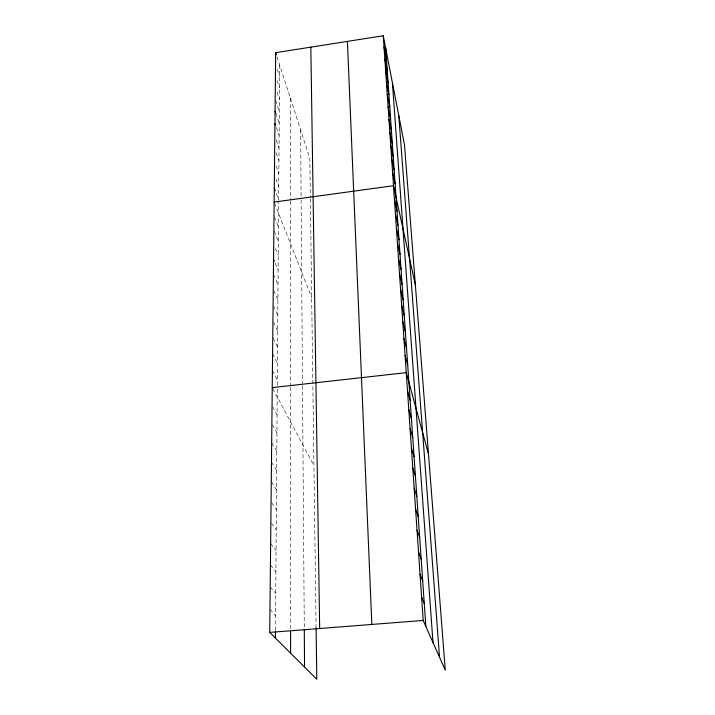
<?xml version="1.0" encoding="UTF-8"?>
<svg xmlns="http://www.w3.org/2000/svg" width="715" height="715" viewBox="0 0 715 715"><rect width="100%" height="100%" fill="white"/><g stroke="black" fill="none" stroke-linecap="round" stroke-linejoin="round"><path stroke-width="0.54" stroke-dasharray="3.58 2.68" d="M275.481 630.532L277.277 386.279M277.277 385.215L278.635 200.745M279.637 64.913L278.644 199.7L275.078 190.449M269.966 609.377L275.588 615.436M270.199 586.881L275.758 593.307M270.422 564.895L275.91 571.678M270.645 543.409L276.07 550.523M271.459 523.237L276.222 529.842M271.655 502.725L276.365 509.607M271.28 481.785L276.517 489.811M271.477 462.131L276.651 470.425M271.673 442.898L276.794 451.46M272.379 424.96L276.928 432.888M272.558 406.549L277.062 414.691M272.737 388.531L313.93 465.617M272.415 370.442L277.322 379.924M272.594 353.621L277.438 363.3M273.237 338.124L277.563 346.998M273.398 321.965L277.679 331M273.514 306.029L277.795 315.315M273.675 290.487L277.912 299.916M273.407 274.274L278.019 284.802M275.221 263.174L278.126 269.966M275.355 248.525L278.233 255.407M274.265 231.151L278.341 241.107M274.408 216.994L278.439 227.057M274.542 203.087L311.686 297.628M275.99 179.116L278.743 186.383M276.115 165.96L278.841 173.298M276.106 152.679L278.93 160.428M276.222 139.97L279.02 147.782M276.339 127.476L279.118 135.35M275.767 113.22L279.207 123.114M275.543 100.127L279.297 111.093M277.018 92.244L279.377 99.26M277.116 80.563L279.467 87.623M277.223 69.078L279.547 76.183M277 56.753L309.818 158.364L310.346 197.599M310.364 198.707L316.102 627.913M300.622 129.88L301.113 197.697M301.131 199.869L302.481 383.401M302.499 385.546L304.286 628.422M290.388 98.196L290.424 200.307M290.424 201.353L290.487 386.154M290.487 387.208L290.576 629.352"/><path stroke-width="1.07" d="M275.427 638.075L275.472 631.604M316.102 627.913L316.79 679.25L269.734 632.409L275.677 52.678L383.249 35.75L404.493 144.895L445.266 670.107L423.182 620.441L383.249 35.75M274.149 202.068L393.491 185.721L415.361 284.856M272.245 387.602L406.263 372.658L428.5 454.132M269.734 632.409L423.182 620.441M273.559 259.295L274.39 261.234M421.591 597.07L424.272 603.496M420.027 574.252L422.708 581.063M274.283 188.394L275.078 190.449M418.507 551.971L421.189 559.148M417.024 530.208L419.705 537.725M274.953 123.543L275.65 125.509M275.078 111.236L275.767 113.22M415.567 508.937L418.248 516.775M414.146 488.148L416.827 496.299M275.677 52.678L276.339 54.715M412.761 467.825L415.433 476.27M411.402 447.947L414.074 456.671M410.079 428.508L412.743 437.491M408.774 409.489L411.438 418.722M407.505 390.873L410.16 400.355M405.083 355.337L407.72 365.249M403.921 338.365L406.558 348.473M402.786 321.732L405.414 332.037M401.669 305.43L404.297 315.905M400.579 289.441L403.197 300.094M399.506 273.765L402.116 284.579M398.461 258.392L401.061 269.358M397.424 243.306L400.025 254.424M396.414 228.505L399.006 239.757M395.422 213.982L398.005 225.368M394.448 199.717L397.022 211.238M392.553 171.984L395.118 183.728M391.632 158.48L394.188 170.34M390.73 145.225L393.268 157.184M389.836 132.203L392.374 144.26M388.969 119.414L391.489 131.551M388.111 106.839L390.622 119.065M387.262 94.478L389.773 106.794M386.431 82.332L388.933 94.72M385.617 70.392L388.111 82.86M384.813 58.648L387.298 71.187M384.026 47.11L386.502 59.703M398.773 115.517L439.546 657.237M392.41 82.815L432.986 642.49M385.716 48.405L425.863 626.465M347.401 41.39L371.836 624.445M310.828 47.145L319.668 628.512M304.286 629.486L304.563 667.086M290.576 631.568L290.585 653.161"/></g></svg>
